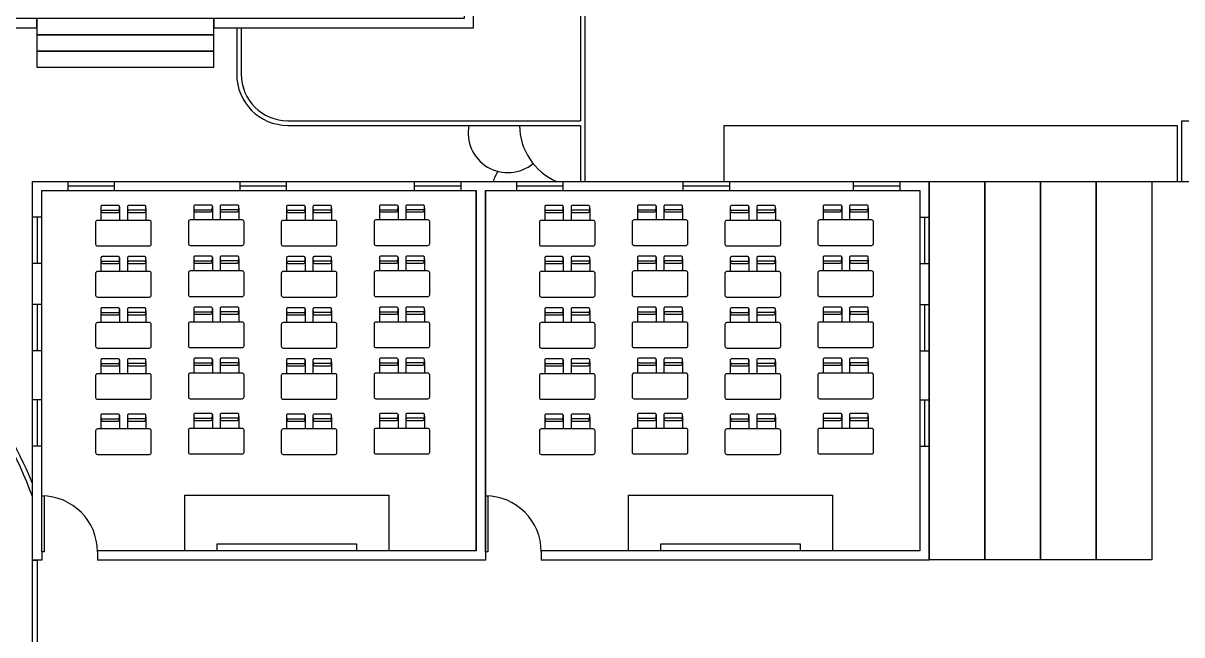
# Model space of a CAD drawing. Header units: metres. Extents: x 217 to 1422, y -179 to 129.
# Drawn here: x 488.9 to 513.86, y 72.92 to 86.09 of the extents above; entities that cross this region are included whole.
import ezdxf

# ---------------------------------------------------------------- set-up
doc = ezdxf.new("R2010")
doc.units = ezdxf.units.M
doc.header["$LTSCALE"] = 0.5
doc.header["$MEASUREMENT"] = 0
doc.layers.add('+1', color=255, linetype='Continuous')

# ---------------------------------------------------------------- blocks, each defined once
blk = doc.blocks.new('*U14')
for p, q in [((-40, 0), (-40, 6)), ((0, 0), (0, 6))]:
    blk.add_line(p, q)
blk.add_lwpolyline([(0, 0), (0, -40), (-1.75, -40), (-1.75, 0)], close=True)
blk.add_arc((0, 0), 40, 180, 270)

msp = doc.modelspace()

# ---------------------------------------------------------------- linework, layer by layer
at = {"layer": '+1', "linetype": 'ByBlock', "transparency": 33554687}
for p, q in [((492.975, 82.148), (492.975, 81.853)), ((493.143, 82.148), (493.143, 81.853)), ((496.975, 82.148), (496.975, 81.853)), ((497.143, 82.148), (497.143, 81.853)), ((502.537, 82.148), (502.537, 81.853)), ((502.705, 82.148), (502.705, 81.853)), ((506.537, 82.148), (506.537, 81.853)), ((506.705, 82.148), (506.705, 81.853)), ((490.574, 82.095), (490.574, 81.842)), ((490.599, 82.062), (490.95, 82.062)), ((490.975, 82.137), (490.975, 81.842)), ((491.143, 82.137), (491.143, 81.842)), ((491.519, 82.062), (491.168, 82.062)), ((491.544, 82.095), (491.544, 81.842)), ((492.574, 82.106), (492.574, 81.853)), ((492.599, 82.073), (492.95, 82.073)), ((493.519, 82.073), (493.168, 82.073)), ((493.544, 82.106), (493.544, 81.853)), ((494.574, 82.095), (494.574, 81.842)), ((494.599, 82.062), (494.95, 82.062)), ((494.975, 82.137), (494.975, 81.842)), ((495.143, 82.137), (495.143, 81.842)), ((495.519, 82.062), (495.168, 82.062)), ((495.544, 82.095), (495.544, 81.842)), ((496.574, 82.106), (496.574, 81.853)), ((496.599, 82.073), (496.95, 82.073)), ((497.519, 82.073), (497.168, 82.073)), ((497.544, 82.106), (497.544, 81.853)), ((500.136, 82.095), (500.136, 81.842)), ((500.162, 82.062), (500.512, 82.062)), ((500.537, 82.137), (500.537, 81.842)), ((500.705, 82.137), (500.705, 81.842)), ((501.081, 82.062), (500.73, 82.062)), ((501.106, 82.095), (501.106, 81.842)), ((502.136, 82.106), (502.136, 81.853)), ((502.162, 82.073), (502.512, 82.073)), ((503.081, 82.073), (502.73, 82.073)), ((503.106, 82.106), (503.106, 81.853)), ((504.136, 82.095), (504.136, 81.842)), ((504.162, 82.062), (504.512, 82.062)), ((504.537, 82.137), (504.537, 81.842)), ((504.705, 82.137), (504.705, 81.842)), ((505.081, 82.062), (504.73, 82.062)), ((505.106, 82.095), (505.106, 81.842)), ((506.136, 82.106), (506.136, 81.853)), ((506.162, 82.073), (506.512, 82.073)), ((507.081, 82.073), (506.73, 82.073)), ((507.106, 82.106), (507.106, 81.853)), ((490.574, 80.995), (490.574, 80.742)), ((490.599, 80.962), (490.95, 80.962)), ((490.975, 81.037), (490.975, 80.742)), ((491.143, 81.037), (491.143, 80.742)), ((491.519, 80.962), (491.168, 80.962)), ((491.544, 80.995), (491.544, 80.742)), ((492.574, 81.006), (492.574, 80.753)), ((492.599, 80.973), (492.95, 80.973)), ((492.975, 81.048), (492.975, 80.753)), ((493.143, 81.048), (493.143, 80.753)), ((493.519, 80.973), (493.168, 80.973)), ((493.544, 81.006), (493.544, 80.753)), ((494.574, 80.995), (494.574, 80.742)), ((494.599, 80.962), (494.95, 80.962)), ((494.975, 81.037), (494.975, 80.742)), ((495.143, 81.037), (495.143, 80.742)), ((495.519, 80.962), (495.168, 80.962)), ((495.544, 80.995), (495.544, 80.742)), ((496.574, 81.006), (496.574, 80.753)), ((496.599, 80.973), (496.95, 80.973)), ((496.975, 81.048), (496.975, 80.753)), ((497.143, 81.048), (497.143, 80.753)), ((497.519, 80.973), (497.168, 80.973)), ((497.544, 81.006), (497.544, 80.753)), ((500.136, 80.995), (500.136, 80.742)), ((500.162, 80.962), (500.512, 80.962)), ((500.537, 81.037), (500.537, 80.742)), ((500.705, 81.037), (500.705, 80.742)), ((501.081, 80.962), (500.73, 80.962)), ((501.106, 80.995), (501.106, 80.742)), ((502.136, 81.006), (502.136, 80.753)), ((502.162, 80.973), (502.512, 80.973)), ((502.537, 81.048), (502.537, 80.753)), ((502.705, 81.048), (502.705, 80.753)), ((503.081, 80.973), (502.73, 80.973)), ((503.106, 81.006), (503.106, 80.753)), ((504.136, 80.995), (504.136, 80.742)), ((504.162, 80.962), (504.512, 80.962)), ((504.537, 81.037), (504.537, 80.742)), ((504.705, 81.037), (504.705, 80.742)), ((505.081, 80.962), (504.73, 80.962)), ((505.106, 80.995), (505.106, 80.742)), ((506.136, 81.006), (506.136, 80.753)), ((506.162, 80.973), (506.512, 80.973)), ((506.537, 81.048), (506.537, 80.753)), ((506.705, 81.048), (506.705, 80.753)), ((507.081, 80.973), (506.73, 80.973)), ((507.106, 81.006), (507.106, 80.753)), ((490.574, 79.895), (490.574, 79.642)), ((490.975, 79.937), (490.975, 79.642)), ((491.143, 79.937), (491.143, 79.642)), ((491.544, 79.895), (491.544, 79.642)), ((492.574, 79.906), (492.574, 79.653)), ((492.975, 79.948), (492.975, 79.653)), ((493.143, 79.948), (493.143, 79.653)), ((493.544, 79.906), (493.544, 79.653)), ((494.574, 79.895), (494.574, 79.642)), ((494.975, 79.937), (494.975, 79.642)), ((495.143, 79.937), (495.143, 79.642)), ((495.544, 79.895), (495.544, 79.642)), ((496.574, 79.906), (496.574, 79.653)), ((496.975, 79.948), (496.975, 79.653)), ((497.143, 79.948), (497.143, 79.653)), ((497.544, 79.906), (497.544, 79.653)), ((500.136, 79.895), (500.136, 79.642)), ((500.537, 79.937), (500.537, 79.642)), ((500.705, 79.937), (500.705, 79.642)), ((501.106, 79.895), (501.106, 79.642)), ((502.136, 79.906), (502.136, 79.653)), ((502.537, 79.948), (502.537, 79.653)), ((502.705, 79.948), (502.705, 79.653)), ((503.106, 79.906), (503.106, 79.653)), ((504.136, 79.895), (504.136, 79.642)), ((504.537, 79.937), (504.537, 79.642)), ((504.705, 79.937), (504.705, 79.642)), ((505.106, 79.895), (505.106, 79.642)), ((506.136, 79.906), (506.136, 79.653)), ((506.537, 79.948), (506.537, 79.653)), ((506.705, 79.948), (506.705, 79.653)), ((507.106, 79.906), (507.106, 79.653)), ((490.599, 79.862), (490.95, 79.862)), ((491.519, 79.862), (491.168, 79.862)), ((492.599, 79.873), (492.95, 79.873)), ((493.519, 79.873), (493.168, 79.873)), ((494.599, 79.862), (494.95, 79.862)), ((495.519, 79.862), (495.168, 79.862)), ((496.599, 79.873), (496.95, 79.873)), ((497.519, 79.873), (497.168, 79.873)), ((500.162, 79.862), (500.512, 79.862)), ((501.081, 79.862), (500.73, 79.862)), ((502.162, 79.873), (502.512, 79.873)), ((503.081, 79.873), (502.73, 79.873)), ((504.162, 79.862), (504.512, 79.862)), ((505.081, 79.862), (504.73, 79.862)), ((506.162, 79.873), (506.512, 79.873)), ((507.081, 79.873), (506.73, 79.873)), ((490.574, 78.795), (490.574, 78.542)), ((490.599, 78.762), (490.95, 78.762)), ((490.975, 78.837), (490.975, 78.542)), ((491.143, 78.837), (491.143, 78.542)), ((491.519, 78.762), (491.168, 78.762)), ((491.544, 78.795), (491.544, 78.542)), ((492.574, 78.806), (492.574, 78.553)), ((492.599, 78.773), (492.95, 78.773)), ((492.975, 78.848), (492.975, 78.553)), ((493.143, 78.848), (493.143, 78.553)), ((493.519, 78.773), (493.168, 78.773)), ((493.544, 78.806), (493.544, 78.553)), ((494.574, 78.795), (494.574, 78.542)), ((494.599, 78.762), (494.95, 78.762)), ((494.975, 78.837), (494.975, 78.542)), ((495.143, 78.837), (495.143, 78.542)), ((495.519, 78.762), (495.168, 78.762)), ((495.544, 78.795), (495.544, 78.542)), ((496.574, 78.806), (496.574, 78.553)), ((496.599, 78.773), (496.95, 78.773)), ((496.975, 78.848), (496.975, 78.553)), ((497.143, 78.848), (497.143, 78.553)), ((497.519, 78.773), (497.168, 78.773)), ((497.544, 78.806), (497.544, 78.553)), ((500.136, 78.795), (500.136, 78.542)), ((500.162, 78.762), (500.512, 78.762)), ((500.537, 78.837), (500.537, 78.542)), ((500.705, 78.837), (500.705, 78.542)), ((501.081, 78.762), (500.73, 78.762)), ((501.106, 78.795), (501.106, 78.542)), ((502.136, 78.806), (502.136, 78.553)), ((502.162, 78.773), (502.512, 78.773)), ((502.537, 78.848), (502.537, 78.553)), ((502.705, 78.848), (502.705, 78.553)), ((503.081, 78.773), (502.73, 78.773)), ((503.106, 78.806), (503.106, 78.553)), ((504.136, 78.795), (504.136, 78.542)), ((504.162, 78.762), (504.512, 78.762)), ((504.537, 78.837), (504.537, 78.542)), ((504.705, 78.837), (504.705, 78.542)), ((505.081, 78.762), (504.73, 78.762)), ((505.106, 78.795), (505.106, 78.542)), ((506.136, 78.806), (506.136, 78.553)), ((506.162, 78.773), (506.512, 78.773)), ((506.537, 78.848), (506.537, 78.553)), ((506.705, 78.848), (506.705, 78.553)), ((507.081, 78.773), (506.73, 78.773)), ((507.106, 78.806), (507.106, 78.553)), ((490.975, 77.648), (490.975, 77.353)), ((491.143, 77.648), (491.143, 77.353)), ((492.975, 77.66), (492.975, 77.365)), ((493.143, 77.66), (493.143, 77.365)), ((494.975, 77.648), (494.975, 77.353)), ((495.143, 77.648), (495.143, 77.353)), ((496.975, 77.66), (496.975, 77.365)), ((497.143, 77.66), (497.143, 77.365)), ((500.537, 77.648), (500.537, 77.353)), ((500.705, 77.648), (500.705, 77.353)), ((502.537, 77.66), (502.537, 77.365)), ((502.705, 77.66), (502.705, 77.365)), ((504.537, 77.648), (504.537, 77.353)), ((504.705, 77.648), (504.705, 77.353)), ((506.537, 77.66), (506.537, 77.365)), ((506.705, 77.66), (506.705, 77.365)), ((490.574, 77.606), (490.574, 77.353)), ((490.599, 77.573), (490.95, 77.573)), ((491.519, 77.573), (491.168, 77.573)), ((491.544, 77.606), (491.544, 77.353)), ((492.574, 77.618), (492.574, 77.365)), ((492.599, 77.585), (492.95, 77.585)), ((493.519, 77.585), (493.168, 77.585)), ((493.544, 77.618), (493.544, 77.365)), ((494.574, 77.606), (494.574, 77.353)), ((494.599, 77.573), (494.95, 77.573)), ((495.519, 77.573), (495.168, 77.573)), ((495.544, 77.606), (495.544, 77.353)), ((496.574, 77.618), (496.574, 77.365)), ((496.599, 77.585), (496.95, 77.585)), ((497.519, 77.585), (497.168, 77.585)), ((497.544, 77.618), (497.544, 77.365)), ((500.136, 77.606), (500.136, 77.353)), ((500.162, 77.573), (500.512, 77.573)), ((501.081, 77.573), (500.73, 77.573)), ((501.106, 77.606), (501.106, 77.353)), ((502.136, 77.618), (502.136, 77.365)), ((502.162, 77.585), (502.512, 77.585)), ((503.081, 77.585), (502.73, 77.585)), ((503.106, 77.618), (503.106, 77.365)), ((504.136, 77.606), (504.136, 77.353)), ((504.162, 77.573), (504.512, 77.573)), ((505.081, 77.573), (504.73, 77.573)), ((505.106, 77.606), (505.106, 77.353)), ((506.136, 77.618), (506.136, 77.365)), ((506.162, 77.585), (506.512, 77.585)), ((507.081, 77.585), (506.73, 77.585)), ((507.106, 77.618), (507.106, 77.365))]:
    msp.add_line(p, q, dxfattribs=at)
at = {"layer": '+1', "transparency": 33554687}
for points in [[(489.098, 66.706), (489.098, 82.683), (508.464, 82.683), (515.065, 82.683), (515.065, 64.796), (508.454, 64.796), (508.422, 48.874), (469.867, 48.874), (469.867, 66.706)], [(508.422, 82.683), (509.622, 82.683), (509.622, 74.532), (508.422, 74.532)], [(509.622, 82.683), (510.822, 82.683), (510.822, 74.532), (509.622, 74.532)], [(510.822, 82.683), (512.022, 82.683), (512.022, 74.532), (510.822, 74.532)], [(512.022, 82.683), (513.222, 82.683), (513.222, 74.532), (512.022, 74.532)], [(496.779, 74.73), (492.379, 74.73), (492.379, 75.93), (496.779, 75.93)], [(506.341, 74.73), (501.941, 74.73), (501.941, 75.93), (506.341, 75.93)], [(496.079, 74.73), (493.079, 74.73), (493.079, 74.88), (496.079, 74.88)], [(505.641, 74.73), (502.641, 74.73), (502.641, 74.88), (505.641, 74.88)], [(489.098, 74.53), (489.198, 74.53), (489.198, 66.706), (489.098, 66.706)]]:
    msp.add_lwpolyline(points, close=True, dxfattribs=at)
for points in [[(489.298, 74.53), (489.098, 74.53), (489.098, 82.683), (498.86, 82.683)], [(498.66, 82.683), (508.422, 82.683), (508.422, 74.53), (500.06, 74.53)], [(489.298, 74.73), (489.298, 82.483), (498.66, 82.483), (498.66, 74.73), (490.498, 74.73)], [(498.86, 82.483), (498.86, 74.53), (490.498, 74.53)], [(498.66, 74.73), (498.66, 82.483)], [(498.86, 74.73), (498.86, 82.483), (508.222, 82.483), (508.222, 74.73), (500.06, 74.73)], [(498.86, 74.53), (498.66, 74.53)]]:
    msp.add_lwpolyline(points, dxfattribs=at)
at = {"layer": '+1', "linetype": 'ByBlock', "transparency": 33554687}
for points in [[(490.952, 82.162), (490.599, 82.162, 0.414214), (490.574, 82.137), (490.575, 82.041, 0.41131), (490.605, 82.012), (490.944, 82.012, 0.411531), (490.974, 82.041), (490.975, 82.137, 0.414214), (490.95, 82.162)], [(491.168, 82.162, 0.414214), (491.143, 82.137), (491.144, 82.041, 0.411531), (491.174, 82.012), (491.513, 82.012, 0.41131), (491.543, 82.041), (491.544, 82.137, 0.414214), (491.519, 82.162), (491.166, 82.162)], [(492.952, 82.173), (492.599, 82.173, 0.414214), (492.574, 82.148), (492.575, 82.053, 0.41131), (492.605, 82.023), (492.944, 82.023, 0.411531), (492.974, 82.053), (492.975, 82.148, 0.414214), (492.95, 82.173)], [(493.168, 82.173, 0.414214), (493.143, 82.148), (493.144, 82.053, 0.411531), (493.174, 82.023), (493.513, 82.023, 0.41131), (493.543, 82.053), (493.544, 82.148, 0.414214), (493.519, 82.173), (493.166, 82.173)], [(494.952, 82.162), (494.599, 82.162, 0.414214), (494.574, 82.137), (494.575, 82.041, 0.41131), (494.605, 82.012), (494.944, 82.012, 0.411531), (494.974, 82.041), (494.975, 82.137, 0.414214), (494.95, 82.162)], [(495.168, 82.162, 0.414214), (495.143, 82.137), (495.144, 82.041, 0.411531), (495.174, 82.012), (495.513, 82.012, 0.41131), (495.543, 82.041), (495.544, 82.137, 0.414214), (495.519, 82.162), (495.166, 82.162)], [(496.952, 82.173), (496.599, 82.173, 0.414214), (496.574, 82.148), (496.575, 82.053, 0.41131), (496.605, 82.023), (496.944, 82.023, 0.411531), (496.974, 82.053), (496.975, 82.148, 0.414214), (496.95, 82.173)], [(497.168, 82.173, 0.414214), (497.143, 82.148), (497.144, 82.053, 0.411531), (497.174, 82.023), (497.513, 82.023, 0.41131), (497.543, 82.053), (497.544, 82.148, 0.414214), (497.519, 82.173), (497.166, 82.173)], [(500.515, 82.162), (500.161, 82.162, 0.414214), (500.136, 82.137), (500.137, 82.041, 0.41131), (500.167, 82.012), (500.506, 82.012, 0.411531), (500.536, 82.041), (500.537, 82.137, 0.414214), (500.512, 82.162)], [(500.73, 82.162, 0.414214), (500.705, 82.137), (500.706, 82.041, 0.411531), (500.736, 82.012), (501.075, 82.012, 0.41131), (501.105, 82.041), (501.106, 82.137, 0.414214), (501.081, 82.162), (500.728, 82.162)], [(502.515, 82.173), (502.161, 82.173, 0.414214), (502.136, 82.148), (502.137, 82.053, 0.41131), (502.167, 82.023), (502.506, 82.023, 0.411531), (502.536, 82.053), (502.537, 82.148, 0.414214), (502.512, 82.173)], [(502.73, 82.173, 0.414214), (502.705, 82.148), (502.706, 82.053, 0.411531), (502.736, 82.023), (503.075, 82.023, 0.41131), (503.105, 82.053), (503.106, 82.148, 0.414214), (503.081, 82.173), (502.728, 82.173)], [(504.515, 82.162), (504.161, 82.162, 0.414214), (504.136, 82.137), (504.137, 82.041, 0.41131), (504.167, 82.012), (504.506, 82.012, 0.411531), (504.536, 82.041), (504.537, 82.137, 0.414214), (504.512, 82.162)], [(504.73, 82.162, 0.414214), (504.705, 82.137), (504.706, 82.041, 0.411531), (504.736, 82.012), (505.075, 82.012, 0.41131), (505.105, 82.041), (505.106, 82.137, 0.414214), (505.081, 82.162), (504.728, 82.162)], [(506.515, 82.173), (506.161, 82.173, 0.414214), (506.136, 82.148), (506.137, 82.053, 0.41131), (506.167, 82.023), (506.506, 82.023, 0.411531), (506.536, 82.053), (506.537, 82.148, 0.414214), (506.512, 82.173)], [(506.73, 82.173, 0.414214), (506.705, 82.148), (506.706, 82.053, 0.411531), (506.736, 82.023), (507.075, 82.023, 0.41131), (507.105, 82.053), (507.106, 82.148, 0.414214), (507.081, 82.173), (506.728, 82.173)], [(490.952, 81.062), (490.599, 81.062, 0.414214), (490.574, 81.037), (490.575, 80.941, 0.41131), (490.605, 80.912), (490.944, 80.912, 0.411531), (490.974, 80.941), (490.975, 81.037, 0.414214), (490.95, 81.062)], [(491.168, 81.062, 0.414214), (491.143, 81.037), (491.144, 80.941, 0.411531), (491.174, 80.912), (491.513, 80.912, 0.41131), (491.543, 80.941), (491.544, 81.037, 0.414214), (491.519, 81.062), (491.166, 81.062)], [(492.952, 81.073), (492.599, 81.073, 0.414214), (492.574, 81.048), (492.575, 80.953, 0.41131), (492.605, 80.923), (492.944, 80.923, 0.411531), (492.974, 80.953), (492.975, 81.048, 0.414214), (492.95, 81.073)], [(493.168, 81.073, 0.414214), (493.143, 81.048), (493.144, 80.953, 0.411531), (493.174, 80.923), (493.513, 80.923, 0.41131), (493.543, 80.953), (493.544, 81.048, 0.414214), (493.519, 81.073), (493.166, 81.073)], [(494.952, 81.062), (494.599, 81.062, 0.414214), (494.574, 81.037), (494.575, 80.941, 0.41131), (494.605, 80.912), (494.944, 80.912, 0.411531), (494.974, 80.941), (494.975, 81.037, 0.414214), (494.95, 81.062)], [(495.168, 81.062, 0.414214), (495.143, 81.037), (495.144, 80.941, 0.411531), (495.174, 80.912), (495.513, 80.912, 0.41131), (495.543, 80.941), (495.544, 81.037, 0.414214), (495.519, 81.062), (495.166, 81.062)], [(496.952, 81.073), (496.599, 81.073, 0.414214), (496.574, 81.048), (496.575, 80.953, 0.41131), (496.605, 80.923), (496.944, 80.923, 0.411531), (496.974, 80.953), (496.975, 81.048, 0.414214), (496.95, 81.073)], [(497.168, 81.073, 0.414214), (497.143, 81.048), (497.144, 80.953, 0.411531), (497.174, 80.923), (497.513, 80.923, 0.41131), (497.543, 80.953), (497.544, 81.048, 0.414214), (497.519, 81.073), (497.166, 81.073)], [(500.515, 81.062), (500.161, 81.062, 0.414214), (500.136, 81.037), (500.137, 80.941, 0.41131), (500.167, 80.912), (500.506, 80.912, 0.411531), (500.536, 80.941), (500.537, 81.037, 0.414214), (500.512, 81.062)], [(500.73, 81.062, 0.414214), (500.705, 81.037), (500.706, 80.941, 0.411531), (500.736, 80.912), (501.075, 80.912, 0.41131), (501.105, 80.941), (501.106, 81.037, 0.414214), (501.081, 81.062), (500.728, 81.062)], [(502.515, 81.073), (502.161, 81.073, 0.414214), (502.136, 81.048), (502.137, 80.953, 0.41131), (502.167, 80.923), (502.506, 80.923, 0.411531), (502.536, 80.953), (502.537, 81.048, 0.414214), (502.512, 81.073)], [(502.73, 81.073, 0.414214), (502.705, 81.048), (502.706, 80.953, 0.411531), (502.736, 80.923), (503.075, 80.923, 0.41131), (503.105, 80.953), (503.106, 81.048, 0.414214), (503.081, 81.073), (502.728, 81.073)], [(504.515, 81.062), (504.161, 81.062, 0.414214), (504.136, 81.037), (504.137, 80.941, 0.41131), (504.167, 80.912), (504.506, 80.912, 0.411531), (504.536, 80.941), (504.537, 81.037, 0.414214), (504.512, 81.062)], [(504.73, 81.062, 0.414214), (504.705, 81.037), (504.706, 80.941, 0.411531), (504.736, 80.912), (505.075, 80.912, 0.41131), (505.105, 80.941), (505.106, 81.037, 0.414214), (505.081, 81.062), (504.728, 81.062)], [(506.515, 81.073), (506.161, 81.073, 0.414214), (506.136, 81.048), (506.137, 80.953, 0.41131), (506.167, 80.923), (506.506, 80.923, 0.411531), (506.536, 80.953), (506.537, 81.048, 0.414214), (506.512, 81.073)], [(506.73, 81.073, 0.414214), (506.705, 81.048), (506.706, 80.953, 0.411531), (506.736, 80.923), (507.075, 80.923, 0.41131), (507.105, 80.953), (507.106, 81.048, 0.414214), (507.081, 81.073), (506.728, 81.073)], [(490.952, 79.962), (490.599, 79.962, 0.414214), (490.574, 79.937), (490.575, 79.841, 0.41131), (490.605, 79.812), (490.944, 79.812, 0.411531), (490.974, 79.841), (490.975, 79.937, 0.414214), (490.95, 79.962)], [(491.168, 79.962, 0.414214), (491.143, 79.937), (491.144, 79.841, 0.411531), (491.174, 79.812), (491.513, 79.812, 0.41131), (491.543, 79.841), (491.544, 79.937, 0.414214), (491.519, 79.962), (491.166, 79.962)], [(492.952, 79.973), (492.599, 79.973, 0.414214), (492.574, 79.948), (492.575, 79.853, 0.41131), (492.605, 79.823), (492.944, 79.823, 0.411531), (492.974, 79.853), (492.975, 79.948, 0.414214), (492.95, 79.973)], [(493.168, 79.973, 0.414214), (493.143, 79.948), (493.144, 79.853, 0.411531), (493.174, 79.823), (493.513, 79.823, 0.41131), (493.543, 79.853), (493.544, 79.948, 0.414214), (493.519, 79.973), (493.166, 79.973)], [(494.952, 79.962), (494.599, 79.962, 0.414214), (494.574, 79.937), (494.575, 79.841, 0.41131), (494.605, 79.812), (494.944, 79.812, 0.411531), (494.974, 79.841), (494.975, 79.937, 0.414214), (494.95, 79.962)], [(495.168, 79.962, 0.414214), (495.143, 79.937), (495.144, 79.841, 0.411531), (495.174, 79.812), (495.513, 79.812, 0.41131), (495.543, 79.841), (495.544, 79.937, 0.414214), (495.519, 79.962), (495.166, 79.962)], [(496.952, 79.973), (496.599, 79.973, 0.414214), (496.574, 79.948), (496.575, 79.853, 0.41131), (496.605, 79.823), (496.944, 79.823, 0.411531), (496.974, 79.853), (496.975, 79.948, 0.414214), (496.95, 79.973)], [(497.168, 79.973, 0.414214), (497.143, 79.948), (497.144, 79.853, 0.411531), (497.174, 79.823), (497.513, 79.823, 0.41131), (497.543, 79.853), (497.544, 79.948, 0.414214), (497.519, 79.973), (497.166, 79.973)], [(500.515, 79.962), (500.161, 79.962, 0.414214), (500.136, 79.937), (500.137, 79.841, 0.41131), (500.167, 79.812), (500.506, 79.812, 0.411531), (500.536, 79.841), (500.537, 79.937, 0.414214), (500.512, 79.962)], [(500.73, 79.962, 0.414214), (500.705, 79.937), (500.706, 79.841, 0.411531), (500.736, 79.812), (501.075, 79.812, 0.41131), (501.105, 79.841), (501.106, 79.937, 0.414214), (501.081, 79.962), (500.728, 79.962)], [(502.515, 79.973), (502.161, 79.973, 0.414214), (502.136, 79.948), (502.137, 79.853, 0.41131), (502.167, 79.823), (502.506, 79.823, 0.411531), (502.536, 79.853), (502.537, 79.948, 0.414214), (502.512, 79.973)], [(502.73, 79.973, 0.414214), (502.705, 79.948), (502.706, 79.853, 0.411531), (502.736, 79.823), (503.075, 79.823, 0.41131), (503.105, 79.853), (503.106, 79.948, 0.414214), (503.081, 79.973), (502.728, 79.973)], [(504.515, 79.962), (504.161, 79.962, 0.414214), (504.136, 79.937), (504.137, 79.841, 0.41131), (504.167, 79.812), (504.506, 79.812, 0.411531), (504.536, 79.841), (504.537, 79.937, 0.414214), (504.512, 79.962)], [(504.73, 79.962, 0.414214), (504.705, 79.937), (504.706, 79.841, 0.411531), (504.736, 79.812), (505.075, 79.812, 0.41131), (505.105, 79.841), (505.106, 79.937, 0.414214), (505.081, 79.962), (504.728, 79.962)], [(506.515, 79.973), (506.161, 79.973, 0.414214), (506.136, 79.948), (506.137, 79.853, 0.41131), (506.167, 79.823), (506.506, 79.823, 0.411531), (506.536, 79.853), (506.537, 79.948, 0.414214), (506.512, 79.973)], [(506.73, 79.973, 0.414214), (506.705, 79.948), (506.706, 79.853, 0.411531), (506.736, 79.823), (507.075, 79.823, 0.41131), (507.105, 79.853), (507.106, 79.948, 0.414214), (507.081, 79.973), (506.728, 79.973)], [(490.952, 78.862), (490.599, 78.862, 0.414214), (490.574, 78.837), (490.575, 78.741, 0.41131), (490.605, 78.712), (490.944, 78.712, 0.411531), (490.974, 78.741), (490.975, 78.837, 0.414214), (490.95, 78.862)], [(491.168, 78.862, 0.414214), (491.143, 78.837), (491.144, 78.741, 0.411531), (491.174, 78.712), (491.513, 78.712, 0.41131), (491.543, 78.741), (491.544, 78.837, 0.414214), (491.519, 78.862), (491.166, 78.862)], [(492.952, 78.873), (492.599, 78.873, 0.414214), (492.574, 78.848), (492.575, 78.753, 0.41131), (492.605, 78.723), (492.944, 78.723, 0.411531), (492.974, 78.753), (492.975, 78.848, 0.414214), (492.95, 78.873)], [(493.168, 78.873, 0.414214), (493.143, 78.848), (493.144, 78.753, 0.411531), (493.174, 78.723), (493.513, 78.723, 0.41131), (493.543, 78.753), (493.544, 78.848, 0.414214), (493.519, 78.873), (493.166, 78.873)], [(494.952, 78.862), (494.599, 78.862, 0.414214), (494.574, 78.837), (494.575, 78.741, 0.41131), (494.605, 78.712), (494.944, 78.712, 0.411531), (494.974, 78.741), (494.975, 78.837, 0.414214), (494.95, 78.862)], [(495.168, 78.862, 0.414214), (495.143, 78.837), (495.144, 78.741, 0.411531), (495.174, 78.712), (495.513, 78.712, 0.41131), (495.543, 78.741), (495.544, 78.837, 0.414214), (495.519, 78.862), (495.166, 78.862)], [(496.952, 78.873), (496.599, 78.873, 0.414214), (496.574, 78.848), (496.575, 78.753, 0.41131), (496.605, 78.723), (496.944, 78.723, 0.411531), (496.974, 78.753), (496.975, 78.848, 0.414214), (496.95, 78.873)], [(497.168, 78.873, 0.414214), (497.143, 78.848), (497.144, 78.753, 0.411531), (497.174, 78.723), (497.513, 78.723, 0.41131), (497.543, 78.753), (497.544, 78.848, 0.414214), (497.519, 78.873), (497.166, 78.873)], [(500.515, 78.862), (500.161, 78.862, 0.414214), (500.136, 78.837), (500.137, 78.741, 0.41131), (500.167, 78.712), (500.506, 78.712, 0.411531), (500.536, 78.741), (500.537, 78.837, 0.414214), (500.512, 78.862)], [(500.73, 78.862, 0.414214), (500.705, 78.837), (500.706, 78.741, 0.411531), (500.736, 78.712), (501.075, 78.712, 0.41131), (501.105, 78.741), (501.106, 78.837, 0.414214), (501.081, 78.862), (500.728, 78.862)], [(502.515, 78.873), (502.161, 78.873, 0.414214), (502.136, 78.848), (502.137, 78.753, 0.41131), (502.167, 78.723), (502.506, 78.723, 0.411531), (502.536, 78.753), (502.537, 78.848, 0.414214), (502.512, 78.873)], [(502.73, 78.873, 0.414214), (502.705, 78.848), (502.706, 78.753, 0.411531), (502.736, 78.723), (503.075, 78.723, 0.41131), (503.105, 78.753), (503.106, 78.848, 0.414214), (503.081, 78.873), (502.728, 78.873)], [(504.515, 78.862), (504.161, 78.862, 0.414214), (504.136, 78.837), (504.137, 78.741, 0.41131), (504.167, 78.712), (504.506, 78.712, 0.411531), (504.536, 78.741), (504.537, 78.837, 0.414214), (504.512, 78.862)], [(504.73, 78.862, 0.414214), (504.705, 78.837), (504.706, 78.741, 0.411531), (504.736, 78.712), (505.075, 78.712, 0.41131), (505.105, 78.741), (505.106, 78.837, 0.414214), (505.081, 78.862), (504.728, 78.862)], [(506.515, 78.873), (506.161, 78.873, 0.414214), (506.136, 78.848), (506.137, 78.753, 0.41131), (506.167, 78.723), (506.506, 78.723, 0.411531), (506.536, 78.753), (506.537, 78.848, 0.414214), (506.512, 78.873)], [(506.73, 78.873, 0.414214), (506.705, 78.848), (506.706, 78.753, 0.411531), (506.736, 78.723), (507.075, 78.723, 0.41131), (507.105, 78.753), (507.106, 78.848, 0.414214), (507.081, 78.873), (506.728, 78.873)], [(490.952, 77.673), (490.599, 77.673, 0.414214), (490.574, 77.648), (490.575, 77.553, 0.41131), (490.605, 77.523), (490.944, 77.523, 0.411531), (490.974, 77.553), (490.975, 77.648, 0.414214), (490.95, 77.673)], [(491.168, 77.673, 0.414214), (491.143, 77.648), (491.144, 77.553, 0.411531), (491.174, 77.523), (491.513, 77.523, 0.41131), (491.543, 77.553), (491.544, 77.648, 0.414214), (491.519, 77.673), (491.166, 77.673)], [(492.952, 77.685), (492.599, 77.685, 0.414214), (492.574, 77.66), (492.575, 77.565, 0.41131), (492.605, 77.535), (492.944, 77.535, 0.411531), (492.974, 77.565), (492.975, 77.66, 0.414214), (492.95, 77.685)], [(493.168, 77.685, 0.414214), (493.143, 77.66), (493.144, 77.565, 0.411531), (493.174, 77.535), (493.513, 77.535, 0.41131), (493.543, 77.565), (493.544, 77.66, 0.414214), (493.519, 77.685), (493.166, 77.685)], [(494.952, 77.673), (494.599, 77.673, 0.414214), (494.574, 77.648), (494.575, 77.553, 0.41131), (494.605, 77.523), (494.944, 77.523, 0.411531), (494.974, 77.553), (494.975, 77.648, 0.414214), (494.95, 77.673)], [(495.168, 77.673, 0.414214), (495.143, 77.648), (495.144, 77.553, 0.411531), (495.174, 77.523), (495.513, 77.523, 0.41131), (495.543, 77.553), (495.544, 77.648, 0.414214), (495.519, 77.673), (495.166, 77.673)], [(496.952, 77.685), (496.599, 77.685, 0.414214), (496.574, 77.66), (496.575, 77.565, 0.41131), (496.605, 77.535), (496.944, 77.535, 0.411531), (496.974, 77.565), (496.975, 77.66, 0.414214), (496.95, 77.685)], [(497.168, 77.685, 0.414214), (497.143, 77.66), (497.144, 77.565, 0.411531), (497.174, 77.535), (497.513, 77.535, 0.41131), (497.543, 77.565), (497.544, 77.66, 0.414214), (497.519, 77.685), (497.166, 77.685)], [(500.515, 77.673), (500.161, 77.673, 0.414214), (500.136, 77.648), (500.137, 77.553, 0.41131), (500.167, 77.523), (500.506, 77.523, 0.411531), (500.536, 77.553), (500.537, 77.648, 0.414214), (500.512, 77.673)], [(500.73, 77.673, 0.414214), (500.705, 77.648), (500.706, 77.553, 0.411531), (500.736, 77.523), (501.075, 77.523, 0.41131), (501.105, 77.553), (501.106, 77.648, 0.414214), (501.081, 77.673), (500.728, 77.673)], [(502.515, 77.685), (502.161, 77.685, 0.414214), (502.136, 77.66), (502.137, 77.565, 0.41131), (502.167, 77.535), (502.506, 77.535, 0.411531), (502.536, 77.565), (502.537, 77.66, 0.414214), (502.512, 77.685)], [(502.73, 77.685, 0.414214), (502.705, 77.66), (502.706, 77.565, 0.411531), (502.736, 77.535), (503.075, 77.535, 0.41131), (503.105, 77.565), (503.106, 77.66, 0.414214), (503.081, 77.685), (502.728, 77.685)], [(504.515, 77.673), (504.161, 77.673, 0.414214), (504.136, 77.648), (504.137, 77.553, 0.41131), (504.167, 77.523), (504.506, 77.523, 0.411531), (504.536, 77.553), (504.537, 77.648, 0.414214), (504.512, 77.673)], [(504.73, 77.673, 0.414214), (504.705, 77.648), (504.706, 77.553, 0.411531), (504.736, 77.523), (505.075, 77.523, 0.41131), (505.105, 77.553), (505.106, 77.648, 0.414214), (505.081, 77.673), (504.728, 77.673)], [(506.515, 77.685), (506.161, 77.685, 0.414214), (506.136, 77.66), (506.137, 77.565, 0.41131), (506.167, 77.535), (506.506, 77.535, 0.411531), (506.536, 77.565), (506.537, 77.66, 0.414214), (506.512, 77.685)], [(506.73, 77.685, 0.414214), (506.705, 77.66), (506.706, 77.565, 0.411531), (506.736, 77.535), (507.075, 77.535, 0.41131), (507.105, 77.565), (507.106, 77.66, 0.414214), (507.081, 77.685), (506.728, 77.685)]]:
    msp.add_lwpolyline(points, format="xyb", dxfattribs=at)
for points in [[(490.459, 81.802), (490.459, 81.332, 0.414214), (490.499, 81.292), (491.619, 81.292, 0.414214), (491.659, 81.332), (491.659, 81.802, 0.414214), (491.619, 81.842), (490.499, 81.842, 0.414214)], [(492.459, 81.813), (492.459, 81.343, 0.414214), (492.499, 81.303), (493.619, 81.303, 0.414214), (493.659, 81.343), (493.659, 81.813, 0.414214), (493.619, 81.853), (492.499, 81.853, 0.414214)], [(494.459, 81.802), (494.459, 81.332, 0.414214), (494.499, 81.292), (495.619, 81.292, 0.414214), (495.659, 81.332), (495.659, 81.802, 0.414214), (495.619, 81.842), (494.499, 81.842, 0.414214)], [(496.459, 81.813), (496.459, 81.343, 0.414214), (496.499, 81.303), (497.619, 81.303, 0.414214), (497.659, 81.343), (497.659, 81.813, 0.414214), (497.619, 81.853), (496.499, 81.853, 0.414214)], [(500.021, 81.802), (500.021, 81.332, 0.414214), (500.061, 81.292), (501.181, 81.292, 0.414214), (501.221, 81.332), (501.221, 81.802, 0.414214), (501.181, 81.842), (500.061, 81.842, 0.414214)], [(502.021, 81.813), (502.021, 81.343, 0.414214), (502.061, 81.303), (503.181, 81.303, 0.414214), (503.221, 81.343), (503.221, 81.813, 0.414214), (503.181, 81.853), (502.061, 81.853, 0.414214)], [(504.021, 81.802), (504.021, 81.332, 0.414214), (504.061, 81.292), (505.181, 81.292, 0.414214), (505.221, 81.332), (505.221, 81.802, 0.414214), (505.181, 81.842), (504.061, 81.842, 0.414214)], [(506.021, 81.813), (506.021, 81.343, 0.414214), (506.061, 81.303), (507.181, 81.303, 0.414214), (507.221, 81.343), (507.221, 81.813, 0.414214), (507.181, 81.853), (506.061, 81.853, 0.414214)], [(490.459, 80.702), (490.459, 80.232, 0.414214), (490.499, 80.192), (491.619, 80.192, 0.414214), (491.659, 80.232), (491.659, 80.702, 0.414214), (491.619, 80.742), (490.499, 80.742, 0.414214)], [(492.459, 80.713), (492.459, 80.243, 0.414214), (492.499, 80.203), (493.619, 80.203, 0.414214), (493.659, 80.243), (493.659, 80.713, 0.414214), (493.619, 80.753), (492.499, 80.753, 0.414214)], [(494.459, 80.702), (494.459, 80.232, 0.414214), (494.499, 80.192), (495.619, 80.192, 0.414214), (495.659, 80.232), (495.659, 80.702, 0.414214), (495.619, 80.742), (494.499, 80.742, 0.414214)], [(496.459, 80.713), (496.459, 80.243, 0.414214), (496.499, 80.203), (497.619, 80.203, 0.414214), (497.659, 80.243), (497.659, 80.713, 0.414214), (497.619, 80.753), (496.499, 80.753, 0.414214)], [(500.021, 80.702), (500.021, 80.232, 0.414214), (500.061, 80.192), (501.181, 80.192, 0.414214), (501.221, 80.232), (501.221, 80.702, 0.414214), (501.181, 80.742), (500.061, 80.742, 0.414214)], [(502.021, 80.713), (502.021, 80.243, 0.414214), (502.061, 80.203), (503.181, 80.203, 0.414214), (503.221, 80.243), (503.221, 80.713, 0.414214), (503.181, 80.753), (502.061, 80.753, 0.414214)], [(504.021, 80.702), (504.021, 80.232, 0.414214), (504.061, 80.192), (505.181, 80.192, 0.414214), (505.221, 80.232), (505.221, 80.702, 0.414214), (505.181, 80.742), (504.061, 80.742, 0.414214)], [(506.021, 80.713), (506.021, 80.243, 0.414214), (506.061, 80.203), (507.181, 80.203, 0.414214), (507.221, 80.243), (507.221, 80.713, 0.414214), (507.181, 80.753), (506.061, 80.753, 0.414214)], [(492.459, 79.613), (492.459, 79.143, 0.414214), (492.499, 79.103), (493.619, 79.103, 0.414214), (493.659, 79.143), (493.659, 79.613, 0.414214), (493.619, 79.653), (492.499, 79.653, 0.414214)], [(496.459, 79.613), (496.459, 79.143, 0.414214), (496.499, 79.103), (497.619, 79.103, 0.414214), (497.659, 79.143), (497.659, 79.613, 0.414214), (497.619, 79.653), (496.499, 79.653, 0.414214)], [(502.021, 79.613), (502.021, 79.143, 0.414214), (502.061, 79.103), (503.181, 79.103, 0.414214), (503.221, 79.143), (503.221, 79.613, 0.414214), (503.181, 79.653), (502.061, 79.653, 0.414214)], [(506.021, 79.613), (506.021, 79.143, 0.414214), (506.061, 79.103), (507.181, 79.103, 0.414214), (507.221, 79.143), (507.221, 79.613, 0.414214), (507.181, 79.653), (506.061, 79.653, 0.414214)], [(490.459, 79.602), (490.459, 79.132, 0.414214), (490.499, 79.092), (491.619, 79.092, 0.414214), (491.659, 79.132), (491.659, 79.602, 0.414214), (491.619, 79.642), (490.499, 79.642, 0.414214)], [(494.459, 79.602), (494.459, 79.132, 0.414214), (494.499, 79.092), (495.619, 79.092, 0.414214), (495.659, 79.132), (495.659, 79.602, 0.414214), (495.619, 79.642), (494.499, 79.642, 0.414214)], [(500.021, 79.602), (500.021, 79.132, 0.414214), (500.061, 79.092), (501.181, 79.092, 0.414214), (501.221, 79.132), (501.221, 79.602, 0.414214), (501.181, 79.642), (500.061, 79.642, 0.414214)], [(504.021, 79.602), (504.021, 79.132, 0.414214), (504.061, 79.092), (505.181, 79.092, 0.414214), (505.221, 79.132), (505.221, 79.602, 0.414214), (505.181, 79.642), (504.061, 79.642, 0.414214)], [(490.459, 78.502), (490.459, 78.032, 0.414214), (490.499, 77.992), (491.619, 77.992, 0.414214), (491.659, 78.032), (491.659, 78.502, 0.414214), (491.619, 78.542), (490.499, 78.542, 0.414214)], [(492.459, 78.513), (492.459, 78.043, 0.414214), (492.499, 78.003), (493.619, 78.003, 0.414214), (493.659, 78.043), (493.659, 78.513, 0.414214), (493.619, 78.553), (492.499, 78.553, 0.414214)], [(494.459, 78.502), (494.459, 78.032, 0.414214), (494.499, 77.992), (495.619, 77.992, 0.414214), (495.659, 78.032), (495.659, 78.502, 0.414214), (495.619, 78.542), (494.499, 78.542, 0.414214)], [(496.459, 78.513), (496.459, 78.043, 0.414214), (496.499, 78.003), (497.619, 78.003, 0.414214), (497.659, 78.043), (497.659, 78.513, 0.414214), (497.619, 78.553), (496.499, 78.553, 0.414214)], [(500.021, 78.502), (500.021, 78.032, 0.414214), (500.061, 77.992), (501.181, 77.992, 0.414214), (501.221, 78.032), (501.221, 78.502, 0.414214), (501.181, 78.542), (500.061, 78.542, 0.414214)], [(502.021, 78.513), (502.021, 78.043, 0.414214), (502.061, 78.003), (503.181, 78.003, 0.414214), (503.221, 78.043), (503.221, 78.513, 0.414214), (503.181, 78.553), (502.061, 78.553, 0.414214)], [(504.021, 78.502), (504.021, 78.032, 0.414214), (504.061, 77.992), (505.181, 77.992, 0.414214), (505.221, 78.032), (505.221, 78.502, 0.414214), (505.181, 78.542), (504.061, 78.542, 0.414214)], [(506.021, 78.513), (506.021, 78.043, 0.414214), (506.061, 78.003), (507.181, 78.003, 0.414214), (507.221, 78.043), (507.221, 78.513, 0.414214), (507.181, 78.553), (506.061, 78.553, 0.414214)], [(490.459, 77.313), (490.459, 76.843, 0.414214), (490.499, 76.803), (491.619, 76.803, 0.414214), (491.659, 76.843), (491.659, 77.313, 0.414214), (491.619, 77.353), (490.499, 77.353, 0.414214)], [(492.459, 77.325), (492.459, 76.855, 0.414214), (492.499, 76.815), (493.619, 76.815, 0.414214), (493.659, 76.855), (493.659, 77.325, 0.414214), (493.619, 77.365), (492.499, 77.365, 0.414214)], [(494.459, 77.313), (494.459, 76.843, 0.414214), (494.499, 76.803), (495.619, 76.803, 0.414214), (495.659, 76.843), (495.659, 77.313, 0.414214), (495.619, 77.353), (494.499, 77.353, 0.414214)], [(496.459, 77.325), (496.459, 76.855, 0.414214), (496.499, 76.815), (497.619, 76.815, 0.414214), (497.659, 76.855), (497.659, 77.325, 0.414214), (497.619, 77.365), (496.499, 77.365, 0.414214)], [(500.021, 77.313), (500.021, 76.843, 0.414214), (500.061, 76.803), (501.181, 76.803, 0.414214), (501.221, 76.843), (501.221, 77.313, 0.414214), (501.181, 77.353), (500.061, 77.353, 0.414214)], [(502.021, 77.325), (502.021, 76.855, 0.414214), (502.061, 76.815), (503.181, 76.815, 0.414214), (503.221, 76.855), (503.221, 77.325, 0.414214), (503.181, 77.365), (502.061, 77.365, 0.414214)], [(504.021, 77.313), (504.021, 76.843, 0.414214), (504.061, 76.803), (505.181, 76.803, 0.414214), (505.221, 76.843), (505.221, 77.313, 0.414214), (505.181, 77.353), (504.061, 77.353, 0.414214)], [(506.021, 77.325), (506.021, 76.855, 0.414214), (506.061, 76.815), (507.181, 76.815, 0.414214), (507.221, 76.855), (507.221, 77.325, 0.414214), (507.181, 77.365), (506.061, 77.365, 0.414214)]]:
    msp.add_lwpolyline(points, format="xyb", close=True, dxfattribs=at)
for centre, start, end in [((490.6, 82.087), 180, 270), ((490.949, 82.087), 270.0433, 0.0433), ((491.169, 82.087), 179.9567, 269.9567), ((491.518, 82.087), 270, 0), ((492.6, 82.098), 180, 270), ((492.949, 82.098), 270.0433, 0.0433), ((493.169, 82.098), 179.9567, 269.9567), ((493.518, 82.098), 270, 0), ((494.6, 82.087), 180, 270), ((494.949, 82.087), 270.0433, 0.0433), ((495.169, 82.087), 179.9567, 269.9567), ((495.518, 82.087), 270, 0), ((496.6, 82.098), 180, 270), ((496.949, 82.098), 270.0433, 0.0433), ((497.169, 82.098), 179.9567, 269.9567), ((497.518, 82.098), 270, 0), ((500.162, 82.087), 180, 270), ((500.512, 82.087), 270.0433, 0.0433), ((500.731, 82.087), 179.9567, 269.9567), ((501.08, 82.087), 270, 0), ((502.162, 82.098), 180, 270), ((502.512, 82.098), 270.0433, 0.0433), ((502.731, 82.098), 179.9567, 269.9567), ((503.08, 82.098), 270, 0), ((504.162, 82.087), 180, 270), ((504.512, 82.087), 270.0433, 0.0433), ((504.731, 82.087), 179.9567, 269.9567), ((505.08, 82.087), 270, 0), ((506.162, 82.098), 180, 270), ((506.512, 82.098), 270.0433, 0.0433), ((506.731, 82.098), 179.9567, 269.9567), ((507.08, 82.098), 270, 0), ((490.6, 80.987), 180, 270), ((490.949, 80.987), 270.0433, 0.0433), ((491.169, 80.987), 179.9567, 269.9567), ((491.518, 80.987), 270, 0), ((492.6, 80.998), 180, 270), ((492.949, 80.998), 270.0433, 0.0433), ((493.169, 80.998), 179.9567, 269.9567), ((493.518, 80.998), 270, 0), ((494.6, 80.987), 180, 270), ((494.949, 80.987), 270.0433, 0.0433), ((495.169, 80.987), 179.9567, 269.9567), ((495.518, 80.987), 270, 0), ((496.6, 80.998), 180, 270), ((496.949, 80.998), 270.0433, 0.0433), ((497.169, 80.998), 179.9567, 269.9567), ((497.518, 80.998), 270, 0), ((500.162, 80.987), 180, 270), ((500.512, 80.987), 270.0433, 0.0433), ((500.731, 80.987), 179.9567, 269.9567), ((501.08, 80.987), 270, 0), ((502.162, 80.998), 180, 270), ((502.512, 80.998), 270.0433, 0.0433), ((502.731, 80.998), 179.9567, 269.9567), ((503.08, 80.998), 270, 0), ((504.162, 80.987), 180, 270), ((504.512, 80.987), 270.0433, 0.0433), ((504.731, 80.987), 179.9567, 269.9567), ((505.08, 80.987), 270, 0), ((506.162, 80.998), 180, 270), ((506.512, 80.998), 270.0433, 0.0433), ((506.731, 80.998), 179.9567, 269.9567), ((507.08, 80.998), 270, 0), ((492.6, 79.898), 180, 270), ((492.949, 79.898), 270.0433, 0.0433), ((493.169, 79.898), 179.9567, 269.9567), ((493.518, 79.898), 270, 0), ((496.6, 79.898), 180, 270), ((496.949, 79.898), 270.0433, 0.0433), ((497.169, 79.898), 179.9567, 269.9567), ((497.518, 79.898), 270, 0), ((502.162, 79.898), 180, 270), ((502.512, 79.898), 270.0433, 0.0433), ((502.731, 79.898), 179.9567, 269.9567), ((503.08, 79.898), 270, 0), ((506.162, 79.898), 180, 270), ((506.512, 79.898), 270.0433, 0.0433), ((506.731, 79.898), 179.9567, 269.9567), ((507.08, 79.898), 270, 0), ((490.6, 79.887), 180, 270), ((490.949, 79.887), 270.0433, 0.0433), ((491.169, 79.887), 179.9567, 269.9567), ((491.518, 79.887), 270, 0), ((494.6, 79.887), 180, 270), ((494.949, 79.887), 270.0433, 0.0433), ((495.169, 79.887), 179.9567, 269.9567), ((495.518, 79.887), 270, 0), ((500.162, 79.887), 180, 270), ((500.512, 79.887), 270.0433, 0.0433), ((500.731, 79.887), 179.9567, 269.9567), ((501.08, 79.887), 270, 0), ((504.162, 79.887), 180, 270), ((504.512, 79.887), 270.0433, 0.0433), ((504.731, 79.887), 179.9567, 269.9567), ((505.08, 79.887), 270, 0), ((490.6, 78.787), 180, 270), ((490.949, 78.787), 270.0433, 0.0433), ((491.169, 78.787), 179.9567, 269.9567), ((491.518, 78.787), 270, 0), ((492.6, 78.798), 180, 270), ((492.949, 78.798), 270.0433, 0.0433), ((493.169, 78.798), 179.9567, 269.9567), ((493.518, 78.798), 270, 0), ((494.6, 78.787), 180, 270), ((494.949, 78.787), 270.0433, 0.0433), ((495.169, 78.787), 179.9567, 269.9567), ((495.518, 78.787), 270, 0), ((496.6, 78.798), 180, 270), ((496.949, 78.798), 270.0433, 0.0433), ((497.169, 78.798), 179.9567, 269.9567), ((497.518, 78.798), 270, 0), ((500.162, 78.787), 180, 270), ((500.512, 78.787), 270.0433, 0.0433), ((500.731, 78.787), 179.9567, 269.9567), ((501.08, 78.787), 270, 0), ((502.162, 78.798), 180, 270), ((502.512, 78.798), 270.0433, 0.0433), ((502.731, 78.798), 179.9567, 269.9567), ((503.08, 78.798), 270, 0), ((504.162, 78.787), 180, 270), ((504.512, 78.787), 270.0433, 0.0433), ((504.731, 78.787), 179.9567, 269.9567), ((505.08, 78.787), 270, 0), ((506.162, 78.798), 180, 270), ((506.512, 78.798), 270.0433, 0.0433), ((506.731, 78.798), 179.9567, 269.9567), ((507.08, 78.798), 270, 0), ((490.6, 77.598), 180, 270), ((490.949, 77.598), 270.0433, 0.0433), ((491.169, 77.598), 179.9567, 269.9567), ((491.518, 77.598), 270, 0), ((492.6, 77.61), 180, 270), ((492.949, 77.61), 270.0433, 0.0433), ((493.169, 77.61), 179.9567, 269.9567), ((493.518, 77.61), 270, 0), ((494.6, 77.598), 180, 270), ((494.949, 77.598), 270.0433, 0.0433), ((495.169, 77.598), 179.9567, 269.9567), ((495.518, 77.598), 270, 0), ((496.6, 77.61), 180, 270), ((496.949, 77.61), 270.0433, 0.0433), ((497.169, 77.61), 179.9567, 269.9567), ((497.518, 77.61), 270, 0), ((500.162, 77.598), 180, 270), ((500.512, 77.598), 270.0433, 0.0433), ((500.731, 77.598), 179.9567, 269.9567), ((501.08, 77.598), 270, 0), ((502.162, 77.61), 180, 270), ((502.512, 77.61), 270.0433, 0.0433), ((502.731, 77.61), 179.9567, 269.9567), ((503.08, 77.61), 270, 0), ((504.162, 77.598), 180, 270), ((504.512, 77.598), 270.0433, 0.0433), ((504.731, 77.598), 179.9567, 269.9567), ((505.08, 77.598), 270, 0), ((506.162, 77.61), 180, 270), ((506.512, 77.61), 270.0433, 0.0433), ((506.731, 77.61), 179.9567, 269.9567), ((507.08, 77.61), 270, 0)]:
    msp.add_arc(centre, 0.025, start, end, dxfattribs=at)
at = {"ltscale": 0.5, "transparency": 33554508}
for p, q in [((500.904, 86.678), (500.904, 83.988)), ((501.004, 86.678), (501.004, 82.683)), ((500.904, 83.888), (500.904, 82.683))]:
    msp.add_line(p, q, dxfattribs=at)
at = {"transparency": 33554483}
for p, q in [((493.499, 85.988), (493.499, 84.988)), ((493.599, 85.988), (493.599, 84.988)), ((494.599, 83.988), (500.904, 83.988)), ((494.599, 83.888), (500.904, 83.888))]:
    msp.add_line(p, q, dxfattribs=at)
at = {"ltscale": 0.5, "transparency": 33554687}
for p, q in [((489.867, 82.483), (489.867, 82.683)), ((490.867, 82.483), (490.867, 82.683)), ((493.574, 82.483), (493.574, 82.683)), ((494.574, 82.483), (494.574, 82.683)), ((497.333, 82.483), (497.333, 82.683)), ((498.333, 82.483), (498.333, 82.683)), ((499.533, 82.483), (499.533, 82.683)), ((500.533, 82.483), (500.533, 82.683)), ((503.122, 82.483), (503.122, 82.683)), ((504.122, 82.483), (504.122, 82.683)), ((506.793, 82.483), (506.793, 82.683)), ((507.793, 82.483), (507.793, 82.683)), ((489.867, 82.583), (490.867, 82.584)), ((493.574, 82.583), (494.574, 82.584)), ((497.333, 82.583), (498.333, 82.584)), ((499.533, 82.583), (500.533, 82.584)), ((503.122, 82.583), (504.122, 82.584)), ((506.793, 82.583), (507.793, 82.584)), ((489.298, 81.914), (489.098, 81.914)), ((489.198, 81.914), (489.198, 80.914)), ((508.222, 81.914), (508.422, 81.914)), ((508.322, 81.914), (508.322, 80.914)), ((489.298, 80.914), (489.098, 80.914)), ((508.222, 80.914), (508.422, 80.914)), ((489.298, 80.032), (489.098, 80.032)), ((489.198, 80.032), (489.198, 79.032)), ((508.222, 80.032), (508.422, 80.032)), ((508.322, 80.032), (508.322, 79.032)), ((489.298, 79.032), (489.098, 79.032)), ((508.222, 79.032), (508.422, 79.032)), ((489.298, 77.982), (489.098, 77.982)), ((489.198, 77.982), (489.198, 76.982)), ((508.222, 77.982), (508.422, 77.982)), ((508.322, 77.982), (508.322, 76.982)), ((489.298, 76.982), (489.098, 76.982)), ((508.222, 76.982), (508.422, 76.982))]:
    msp.add_line(p, q, dxfattribs=at)
at = {"transparency": 33554508}
for points in [[(498.399, 89.238), (498.399, 86.188), (493.009, 86.188), (493.009, 85.988), (498.599, 85.988), (498.599, 89.038)], [(483.599, 89.038), (483.599, 85.988), (489.189, 85.988), (489.189, 86.188), (483.799, 86.188), (483.799, 89.038)]]:
    msp.add_lwpolyline(points, dxfattribs=at)
at = {"ltscale": 0.5, "transparency": 33554508}
for points in [[(489.189, 85.838), (493.009, 85.838), (493.009, 86.188), (489.189, 86.188)], [(489.189, 85.488), (493.009, 85.488), (493.009, 85.838), (489.189, 85.838)], [(489.189, 85.138), (493.009, 85.138), (493.009, 85.488), (489.189, 85.488)]]:
    msp.add_lwpolyline(points, close=True, dxfattribs=at)
at = {"transparency": 33554483}
msp.add_lwpolyline([(513.865, 82.683), (513.865, 83.988), (515.065, 83.988), (515.065, 67.581)], dxfattribs=at)
at = {"ltscale": 0.5, "transparency": 33554508}
msp.add_lwpolyline([(504.003, 82.683), (504.003, 83.888), (513.765, 83.888), (513.765, 82.683)], dxfattribs=at)
at = {"transparency": 33554483}
for centre, radius, start, end in [((494.599, 84.988), 1.1, 180, 270), ((494.599, 84.988), 1, 180, 270), ((499.341, 83.724), 0.854, 168.9622, 309.629), ((500.162, 82.257), 1.216, 148.2281, 159.4921), ((481.622, 73.211), 7.943, 19.7663, 58.957), ((481.622, 73.211), 8.043, 21.6617, 58.957)]:
    msp.add_arc(centre, radius, start, end, dxfattribs=at)
at = {"transparency": 33554508}
msp.add_arc((500.904, 83.888), 1.309, 180, 247.0134, dxfattribs=at)
at = {"transparency": 33554546}
msp.add_arc((500.162, 82.257), 1.216, 307.4542, 307.6365, dxfattribs=at)

# ---------------------------------------------------------------- block references
at = {"layer": '+1', "transparency": 33554687, "rotation": 180}
for p, xscale, yscale, zscale in [((489.298, 74.71), 0.02999999999999978, 0.02999999999999978, 0.02999999999999978), ((498.86, 74.71), 0.02999999999999977, 0.02999999999999977, 0.02999999999999977)]:
    msp.add_blockref('*U14', p, dxfattribs=dict(at, xscale=xscale, yscale=yscale, zscale=zscale))

doc.saveas('drawing.dxf')
